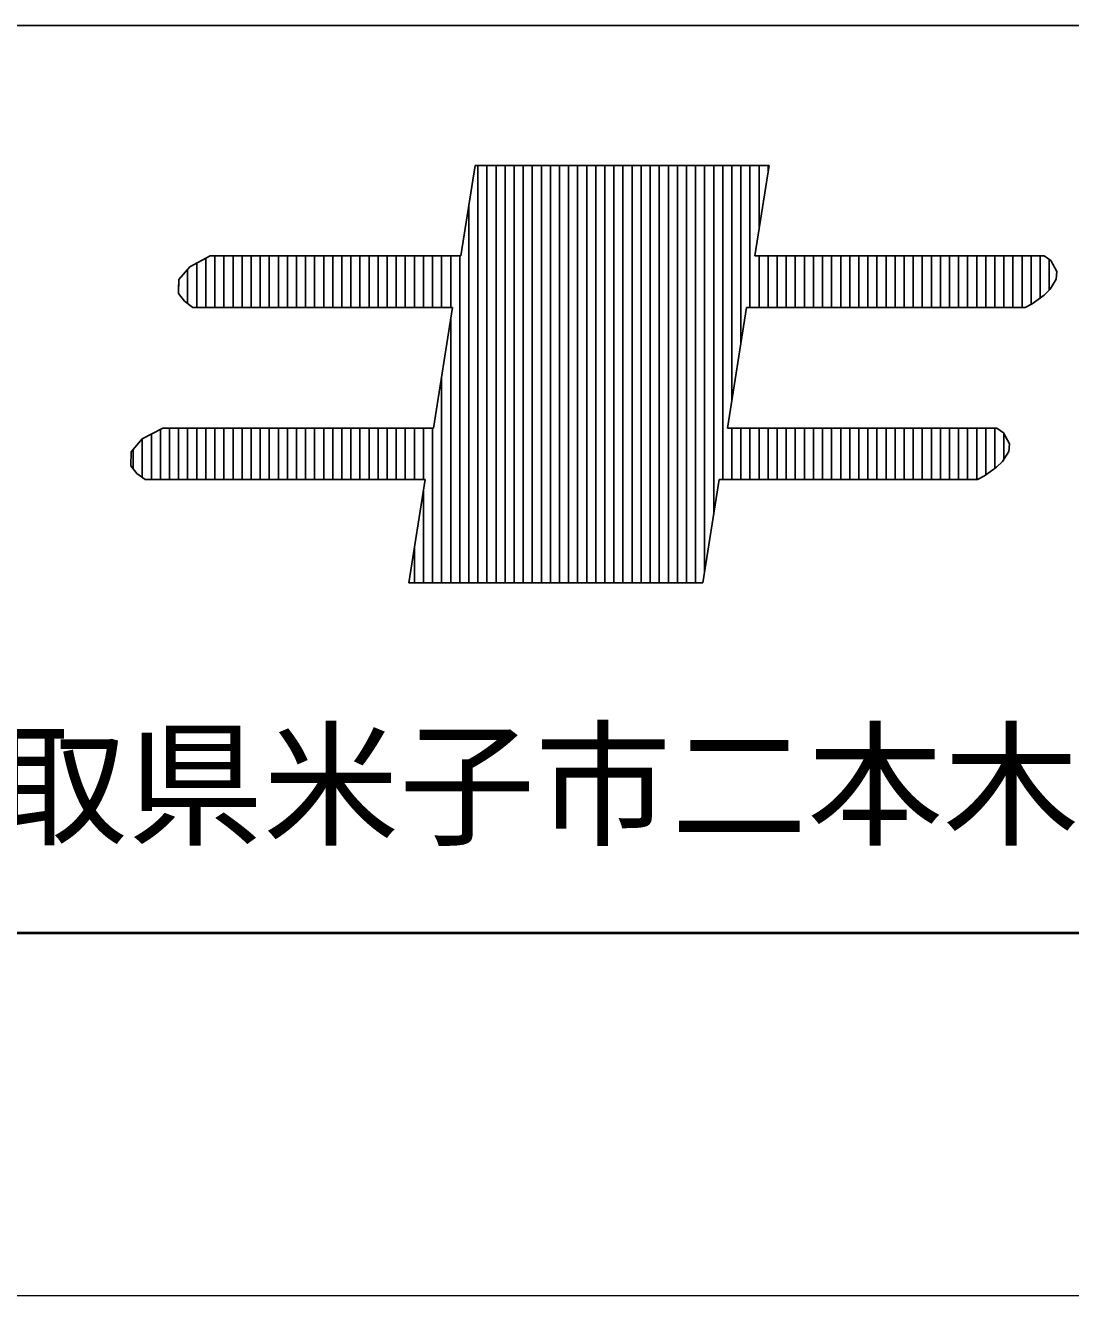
# Model space of a CAD drawing. Units: millimetres on the paper, enlarged 10 times. Extents: x -2100 to 2100, y -1485 to 1499.
# Drawn here: x 1302.2 to 1532.7, y -1485 to -1205 of the extents above; entities that cross this region are included whole.
import ezdxf
from ezdxf.enums import TextEntityAlignment as Align

# ---------------------------------------------------------------- set-up
doc = ezdxf.new("R2010")
doc.units = ezdxf.units.MM
doc.header["$LTSCALE"] = 10
doc.layers.add('F-0_通り芯', color=6, linetype='Continuous', lineweight=9)
doc.layers.add('F-F_その他03', color=2, linetype='Continuous', lineweight=25)
doc.styles.add('ＭＳ ゴシック', font='')
doc.styles.get('ＭＳ ゴシック').set_extended_font_data('MS Gothic')

msp = doc.modelspace()

# ---------------------------------------------------------------- linework, layer by layer
at = {"layer": 'F-0_通り芯', "color": 2, "lineweight": 25}
msp.add_line((820, -1205), (2020, -1205), dxfattribs=at)
at = {"layer": 'F-0_通り芯', "color": 3, "lineweight": 40}
msp.add_line((-1880, -1405), (2020, -1405), dxfattribs=at)
at = {"layer": 'F-0_通り芯'}
msp.add_line((-2100, -1485), (2100, -1485), dxfattribs=at)
at = {"layer": 'F-F_その他03'}
for p, q in [((1401.4, -1235.91), (1398.23, -1255.83)), ((1401.4, -1235.91), (1466.24, -1235.91)), ((1402, -1327.87), (1402, -1235.91)), ((1404, -1327.87), (1404, -1235.91)), ((1406, -1327.87), (1406, -1235.91)), ((1408, -1327.87), (1408, -1235.91)), ((1410, -1327.87), (1410, -1235.91)), ((1412, -1327.87), (1412, -1235.91)), ((1414, -1327.87), (1414, -1235.91)), ((1416, -1327.87), (1416, -1235.91)), ((1418, -1327.87), (1418, -1235.91)), ((1420, -1327.87), (1420, -1235.91)), ((1422, -1327.87), (1422, -1235.91)), ((1424, -1327.87), (1424, -1235.91)), ((1426, -1327.87), (1426, -1235.91)), ((1428, -1327.87), (1428, -1235.91)), ((1430, -1327.87), (1430, -1235.91)), ((1432, -1327.87), (1432, -1235.91)), ((1434, -1327.87), (1434, -1235.91)), ((1436, -1327.87), (1436, -1235.91)), ((1438, -1327.87), (1438, -1235.91)), ((1440, -1327.87), (1440, -1235.91)), ((1442, -1327.87), (1442, -1235.91)), ((1444, -1327.87), (1444, -1235.91)), ((1446, -1327.87), (1446, -1235.91)), ((1448, -1327.87), (1448, -1235.91)), ((1450, -1327.87), (1450, -1235.91)), ((1452, -1325.38), (1452, -1235.91)), ((1454, -1312.81), (1454, -1235.91)), ((1456, -1305.1), (1456, -1235.91)), ((1458, -1287.68), (1458, -1235.91)), ((1460, -1275.11), (1460, -1235.91)), ((1462, -1267.15), (1462, -1235.91)), ((1466.24, -1235.91), (1463.07, -1255.83)), ((1464, -1249.98), (1464, -1235.91)), ((1466, -1237.41), (1466, -1235.91)), ((1400, -1327.87), (1400, -1244.69)), ((1342.97, -1255.83), (1338.45, -1258.19)), ((1342, -1267.15), (1342, -1256.34)), ((1342.97, -1255.83), (1398.23, -1255.83)), ((1344, -1267.15), (1344, -1255.83)), ((1346, -1267.15), (1346, -1255.83)), ((1348, -1267.15), (1348, -1255.83)), ((1350, -1267.15), (1350, -1255.83)), ((1352, -1267.15), (1352, -1255.83)), ((1354, -1267.15), (1354, -1255.83)), ((1356, -1267.15), (1356, -1255.83)), ((1358, -1267.15), (1358, -1255.83)), ((1360, -1267.15), (1360, -1255.83)), ((1362, -1267.15), (1362, -1255.83)), ((1364, -1267.15), (1364, -1255.83)), ((1366, -1267.15), (1366, -1255.83)), ((1368, -1267.15), (1368, -1255.83)), ((1370, -1267.15), (1370, -1255.83)), ((1372, -1267.15), (1372, -1255.83)), ((1374, -1267.15), (1374, -1255.83)), ((1376, -1267.15), (1376, -1255.83)), ((1378, -1267.15), (1378, -1255.83)), ((1380, -1267.15), (1380, -1255.83)), ((1382, -1267.15), (1382, -1255.83)), ((1384, -1267.15), (1384, -1255.83)), ((1386, -1267.15), (1386, -1255.83)), ((1388, -1267.15), (1388, -1255.83)), ((1390, -1267.15), (1390, -1255.83)), ((1392, -1267.15), (1392, -1255.83)), ((1394, -1267.15), (1394, -1255.83)), ((1396, -1267.15), (1396, -1255.83)), ((1398, -1327.87), (1398, -1255.83)), ((1463.07, -1255.83), (1526.91, -1255.83)), ((1464, -1267.15), (1464, -1255.83)), ((1466, -1267.15), (1466, -1255.83)), ((1468, -1267.15), (1468, -1255.83)), ((1470, -1267.15), (1470, -1255.83)), ((1472, -1267.15), (1472, -1255.83)), ((1474, -1267.15), (1474, -1255.83)), ((1476, -1267.15), (1476, -1255.83)), ((1478, -1267.15), (1478, -1255.83)), ((1480, -1267.15), (1480, -1255.83)), ((1482, -1267.15), (1482, -1255.83)), ((1484, -1267.15), (1484, -1255.83)), ((1486, -1267.15), (1486, -1255.83)), ((1488, -1267.15), (1488, -1255.83)), ((1490, -1267.15), (1490, -1255.83)), ((1492, -1267.15), (1492, -1255.83)), ((1494, -1267.15), (1494, -1255.83)), ((1496, -1267.15), (1496, -1255.83)), ((1498, -1267.15), (1498, -1255.83)), ((1500, -1267.15), (1500, -1255.83)), ((1502, -1267.15), (1502, -1255.83)), ((1504, -1267.15), (1504, -1255.83)), ((1506, -1267.15), (1506, -1255.83)), ((1508, -1267.15), (1508, -1255.83)), ((1510, -1267.15), (1510, -1255.83)), ((1512, -1267.15), (1512, -1255.83)), ((1514, -1267.15), (1514, -1255.83)), ((1516, -1267.15), (1516, -1255.83)), ((1518, -1267.15), (1518, -1255.83)), ((1520, -1267.15), (1520, -1255.83)), ((1522, -1267.15), (1522, -1255.83)), ((1524, -1266.47), (1524, -1255.83)), ((1526, -1265.07), (1526, -1255.83)), ((1528, -1263.36), (1528, -1256.59)), ((1338, -1266.32), (1338, -1258.72)), ((1340, -1267.15), (1340, -1257.38)), ((1336, -1264.17), (1336, -1262.18)), ((1339.12, -1267.15), (1396.43, -1267.15)), ((1396.43, -1267.15), (1392.19, -1293.79)), ((1461.27, -1267.15), (1457.03, -1293.79)), ((1461.27, -1267.15), (1522.65, -1267.15)), ((1396, -1327.87), (1396, -1269.82)), ((1394, -1327.87), (1394, -1282.39)), ((1332.49, -1293.79), (1327.97, -1296.14)), ((1328, -1304.63), (1328, -1296.13)), ((1330, -1305.1), (1330, -1295.08)), ((1332, -1305.1), (1332, -1294.04)), ((1332.49, -1293.79), (1392.19, -1293.79)), ((1334, -1305.1), (1334, -1293.79)), ((1336, -1305.1), (1336, -1293.79)), ((1338, -1305.1), (1338, -1293.79)), ((1340, -1305.1), (1340, -1293.79)), ((1342, -1305.1), (1342, -1293.79)), ((1344, -1305.1), (1344, -1293.79)), ((1346, -1305.1), (1346, -1293.79)), ((1348, -1305.1), (1348, -1293.79)), ((1350, -1305.1), (1350, -1293.79)), ((1352, -1305.1), (1352, -1293.79)), ((1354, -1305.1), (1354, -1293.79)), ((1356, -1305.1), (1356, -1293.79)), ((1358, -1305.1), (1358, -1293.79)), ((1360, -1305.1), (1360, -1293.79)), ((1362, -1305.1), (1362, -1293.79)), ((1364, -1305.1), (1364, -1293.79)), ((1366, -1305.1), (1366, -1293.79)), ((1368, -1305.1), (1368, -1293.79)), ((1370, -1305.1), (1370, -1293.79)), ((1372, -1305.1), (1372, -1293.79)), ((1374, -1305.1), (1374, -1293.79)), ((1376, -1305.1), (1376, -1293.79)), ((1378, -1305.1), (1378, -1293.79)), ((1380, -1305.1), (1380, -1293.79)), ((1382, -1305.1), (1382, -1293.79)), ((1384, -1305.1), (1384, -1293.79)), ((1386, -1305.1), (1386, -1293.79)), ((1388, -1305.1), (1388, -1293.79)), ((1390, -1305.1), (1390, -1293.79)), ((1392, -1327.87), (1392, -1293.79)), ((1457.03, -1293.79), (1516.42, -1293.79)), ((1458, -1305.1), (1458, -1293.79)), ((1460, -1305.1), (1460, -1293.79)), ((1462, -1305.1), (1462, -1293.79)), ((1464, -1305.1), (1464, -1293.79)), ((1466, -1305.1), (1466, -1293.79)), ((1468, -1305.1), (1468, -1293.79)), ((1470, -1305.1), (1470, -1293.79)), ((1472, -1305.1), (1472, -1293.79)), ((1474, -1305.1), (1474, -1293.79)), ((1476, -1305.1), (1476, -1293.79)), ((1478, -1305.1), (1478, -1293.79)), ((1480, -1305.1), (1480, -1293.79)), ((1482, -1305.1), (1482, -1293.79)), ((1484, -1305.1), (1484, -1293.79)), ((1486, -1305.1), (1486, -1293.79)), ((1488, -1305.1), (1488, -1293.79)), ((1490, -1305.1), (1490, -1293.79)), ((1492, -1305.1), (1492, -1293.79)), ((1494, -1305.1), (1494, -1293.79)), ((1496, -1305.1), (1496, -1293.79)), ((1498, -1305.1), (1498, -1293.79)), ((1500, -1305.1), (1500, -1293.79)), ((1502, -1305.1), (1502, -1293.79)), ((1504, -1305.1), (1504, -1293.79)), ((1506, -1305.1), (1506, -1293.79)), ((1508, -1305.1), (1508, -1293.79)), ((1510, -1305.1), (1510, -1293.79)), ((1512, -1305.1), (1512, -1293.79)), ((1514, -1304.12), (1514, -1293.79)), ((1516, -1302.68), (1516, -1293.79)), ((1518, -1300.65), (1518, -1294.99)), ((1326, -1302.73), (1326, -1298.44)), ((1328.64, -1305.1), (1390.39, -1305.1)), ((1390.39, -1305.1), (1386.76, -1327.87)), ((1390, -1327.87), (1390, -1307.52)), ((1455.23, -1305.1), (1451.6, -1327.87)), ((1455.23, -1305.1), (1512.16, -1305.1)), ((1388, -1327.87), (1388, -1320.09)), ((1386.76, -1327.87), (1451.6, -1327.87))]:
    msp.add_line(p, q, dxfattribs=at)
for points in [[(1526.91, -1255.83), (1528.38, -1256.85), (1529.7, -1259.26), (1529.55, -1260.97), (1528.18, -1263.18), (1526.86, -1264.46), (1524.21, -1266.37), (1522.65, -1267.15)], [(1338.45, -1258.19), (1336.03, -1261.02), (1335.96, -1264.12), (1337.31, -1265.8), (1339.12, -1267.15)], [(1327.97, -1296.14), (1325.54, -1298.97), (1325.48, -1302.07), (1326.82, -1303.76), (1328.64, -1305.1)], [(1516.42, -1293.79), (1517.89, -1294.8), (1519.22, -1297.21), (1519.07, -1298.92), (1517.7, -1301.13), (1516.37, -1302.41), (1513.72, -1304.32), (1512.16, -1305.1)]]:
    msp.add_lwpolyline(points, dxfattribs=at)

# ---------------------------------------------------------------- texts
at = {"layer": 'F-F_その他03', "color": 7, "style": 'ＭＳ ゴシック'}
msp.add_text('〒689-3541\u3000鳥取県米子市二本木 260-9', height=21.99, dxfattribs=at).set_placement((1085, -1390), align=Align.BOTTOM_LEFT)

doc.saveas('drawing.dxf')
